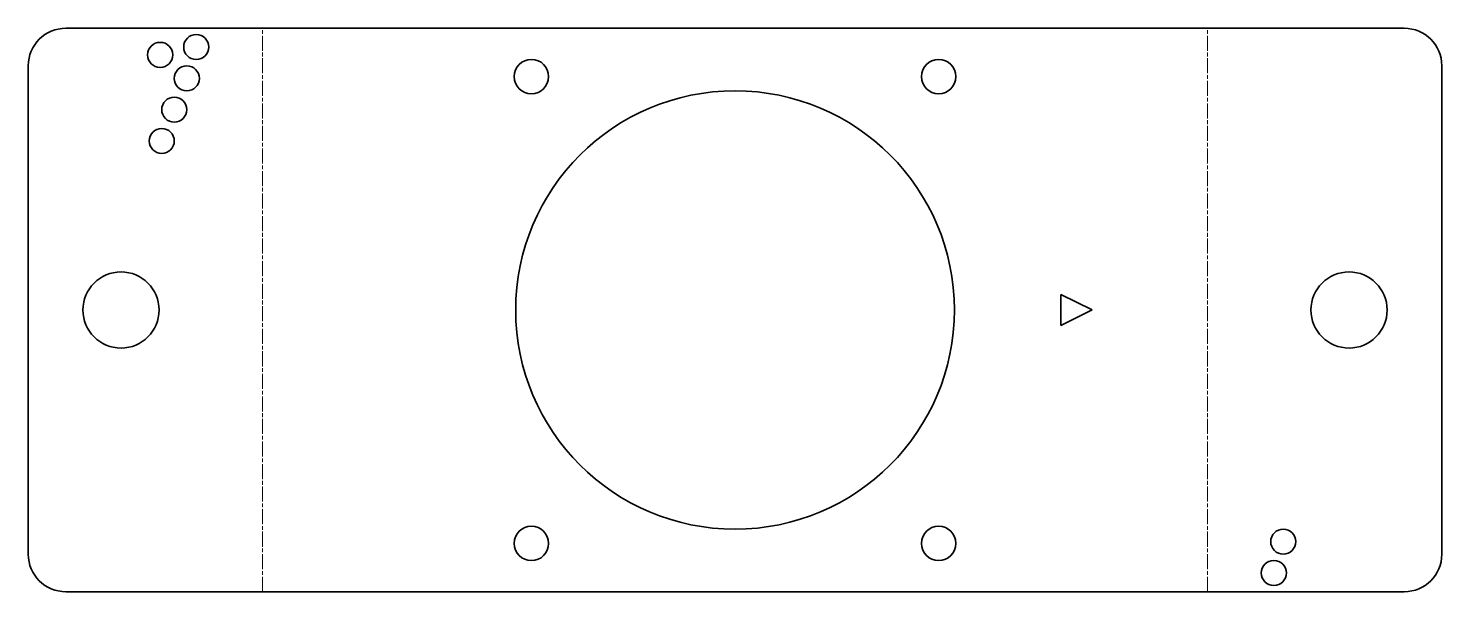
# Model space of a CAD drawing. Header units: inches. Extents: x 0 to 226, y 0 to 90.
import ezdxf

# ---------------------------------------------------------------- set-up
doc = ezdxf.new("R2010")
doc.units = ezdxf.units.IN
doc.header["$MEASUREMENT"] = 0
doc.linetypes.add('Chain', pattern=[13.68, 9.12, -1.14, 2.28, -1.14])
doc.layers.add('SIMUMAK Bend Centerline (ISO)', color=7, linetype='Chain', lineweight=9)
doc.layers.add('SIMUMAK Visible (ISO)', color=7, linetype='Continuous', lineweight=35)

# ---------------------------------------------------------------- blocks, each defined once
blk = doc.blocks.new('PC-SMT-04-PSUP-01_Sheet_PC-SMT-04-PSUP-01 (desplegada)')
at = {"layer": 'SIMUMAK Bend Centerline (ISO)', "ltscale": 0.263158}
for p, q in [((-75.39, -45), (-75.39, 45)), ((75.39, -45), (75.39, 45))]:
    blk.add_line(p, q, dxfattribs=at)
at = {"layer": 'SIMUMAK Visible (ISO)'}
for p, q in [((106.79, 45), (-106.79, 45)), ((-112.79, 39), (-112.79, -39)), ((112.79, -39), (112.79, 39)), ((52, -2.5), (52, 2.5)), ((52, 2.5), (57, 0)), ((57, 0), (52, -2.5)), ((106.79, -45), (-106.79, -45))]:
    blk.add_line(p, q, dxfattribs=at)
for centre, radius in [((-85.99, 42), 2), ((-91.74, 40.75), 2), ((-87.49, 37), 2), ((-32.5, 37.28), 2.75), ((32.5, 37.28), 2.75), ((-89.49, 32), 2), ((0, 0), 35), ((-91.49, 27), 2), ((-97.99, 0), 6.08), ((97.99, 0), 6.08), ((-32.5, -37.28), 2.75), ((32.5, -37.28), 2.75), ((87.49, -37), 2), ((85.99, -42), 2)]:
    blk.add_circle(centre, radius, dxfattribs=at)
at = {"layer": 'SIMUMAK Visible (ISO)', "extrusion": (0, 0, -1)}
for centre, start, end in [((106.79, 39), 360, 90), ((-106.79, 39), 90, 180), ((106.79, -39), 270, 360), ((-106.79, -39), 180, 270)]:
    blk.add_arc(centre, 6, start, end, dxfattribs=at)

msp = doc.modelspace()

# ---------------------------------------------------------------- block references
msp.add_blockref('PC-SMT-04-PSUP-01_Sheet_PC-SMT-04-PSUP-01 (desplegada)', (112.79, 45))

doc.saveas('drawing.dxf')
